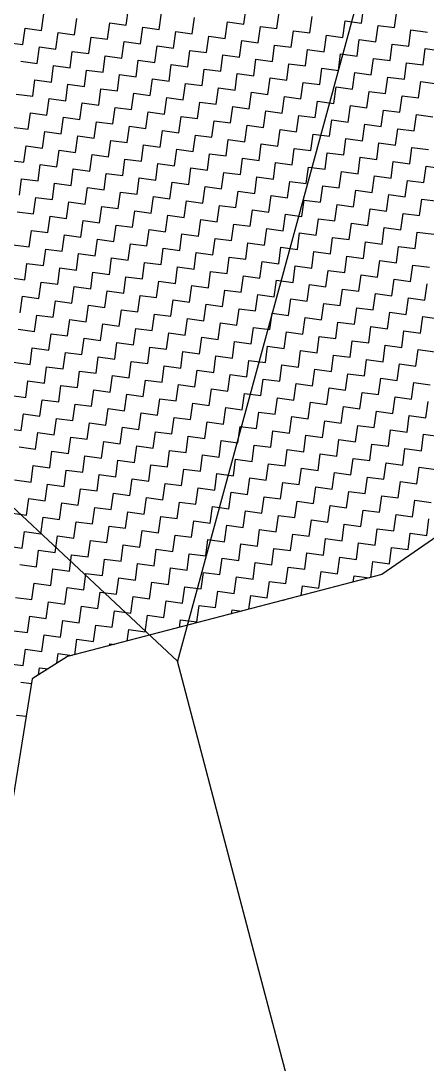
# Model space of a CAD drawing. Header units: metres. Extents: x 291974 to 293244, y 2020596 to 2023640.
# Drawn here: x 292363.6 to 292424.6, y 2021513.7 to 2021670.5 of the extents above; entities that cross this region are included whole.
import ezdxf

# ---------------------------------------------------------------- set-up
doc = ezdxf.new("R2010")
doc.units = ezdxf.units.M
doc.header["$MEASUREMENT"] = 0
doc.layers.add('POLY_HATCH', color=12, linetype='Continuous')
doc.layers.add('POLY_PARCEL', color=6, linetype='Continuous')

msp = doc.modelspace()

# ---------------------------------------------------------------- linework, layer by layer
at = {"layer": 'POLY_HATCH', "linetype": 'Continuous'}
for p, q in [((292379.4, 2021669.92), (292379.74, 2021672.4)), ((292397.08, 2021670.06), (292397.41, 2021672.54)), ((292414.76, 2021670.2), (292415.09, 2021672.68)), ((292366.68, 2021669.11), (292367.02, 2021671.59)), ((292371.64, 2021668.44), (292371.97, 2021670.92)), ((292384.36, 2021669.25), (292384.69, 2021671.73)), ((292389.31, 2021668.58), (292389.65, 2021671.06)), ((292402.04, 2021669.39), (292402.37, 2021671.87)), ((292406.99, 2021668.72), (292407.33, 2021671.2)), ((292411.95, 2021668.05), (292412.28, 2021670.53)), ((292412.28, 2021670.53), (292414.76, 2021670.2)), ((292419.71, 2021669.53), (292420.05, 2021672.01)), ((292363.87, 2021666.97), (292364.2, 2021669.44)), ((292364.2, 2021669.44), (292366.68, 2021669.11)), ((292376.59, 2021667.77), (292376.93, 2021670.25)), ((292376.93, 2021670.25), (292379.4, 2021669.92)), ((292381.55, 2021667.11), (292381.88, 2021669.58)), ((292381.88, 2021669.58), (292384.36, 2021669.25)), ((292394.27, 2021667.91), (292394.6, 2021670.39)), ((292394.6, 2021670.39), (292397.08, 2021670.06)), ((292399.22, 2021667.25), (292399.56, 2021669.72)), ((292399.56, 2021669.72), (292402.04, 2021669.39)), ((292404.18, 2021666.58), (292404.51, 2021669.06)), ((292404.51, 2021669.06), (292406.99, 2021668.72)), ((292416.9, 2021667.39), (292417.24, 2021669.86)), ((292417.24, 2021669.86), (292419.71, 2021669.53)), ((292421.86, 2021666.72), (292422.19, 2021669.2)), ((292422.19, 2021669.2), (292424.67, 2021668.86)), ((292368.83, 2021666.3), (292369.16, 2021668.78)), ((292369.16, 2021668.78), (292371.64, 2021668.44)), ((292373.78, 2021665.63), (292374.12, 2021668.11)), ((292374.12, 2021668.11), (292376.59, 2021667.77)), ((292378.74, 2021664.96), (292379.07, 2021667.44)), ((292379.07, 2021667.44), (292381.55, 2021667.11)), ((292386.5, 2021666.44), (292386.84, 2021668.92)), ((292386.84, 2021668.92), (292389.31, 2021668.58)), ((292391.46, 2021665.77), (292391.79, 2021668.25)), ((292391.79, 2021668.25), (292394.27, 2021667.91)), ((292396.41, 2021665.1), (292396.75, 2021667.58)), ((292396.75, 2021667.58), (292399.22, 2021667.25)), ((292409.13, 2021665.91), (292409.47, 2021668.39)), ((292409.47, 2021668.39), (292411.95, 2021668.05)), ((292414.09, 2021665.24), (292414.42, 2021667.72)), ((292414.42, 2021667.72), (292416.9, 2021667.39)), ((292361.39, 2021667.3), (292363.87, 2021666.97)), ((292366.01, 2021664.15), (292366.35, 2021666.63)), ((292366.35, 2021666.63), (292368.83, 2021666.3)), ((292370.97, 2021663.49), (292371.3, 2021665.96)), ((292371.3, 2021665.96), (292373.78, 2021665.63)), ((292383.69, 2021664.29), (292384.03, 2021666.77)), ((292384.03, 2021666.77), (292386.5, 2021666.44)), ((292388.65, 2021663.63), (292388.98, 2021666.1)), ((292388.98, 2021666.1), (292391.46, 2021665.77)), ((292401.37, 2021664.43), (292401.7, 2021666.91)), ((292401.7, 2021666.91), (292404.18, 2021666.58)), ((292406.32, 2021663.77), (292406.66, 2021666.24)), ((292406.66, 2021666.24), (292409.13, 2021665.91)), ((292419.05, 2021664.57), (292419.38, 2021667.05)), ((292419.38, 2021667.05), (292421.86, 2021666.72)), ((292424, 2021663.91), (292424.33, 2021666.38)), ((292424.33, 2021666.38), (292426.81, 2021666.05)), ((292363.54, 2021664.49), (292366.01, 2021664.15)), ((292375.92, 2021662.82), (292376.26, 2021665.3)), ((292376.26, 2021665.3), (292378.74, 2021664.96)), ((292380.88, 2021662.15), (292381.21, 2021664.63)), ((292381.21, 2021664.63), (292383.69, 2021664.29)), ((292393.6, 2021662.96), (292393.94, 2021665.44)), ((292393.94, 2021665.44), (292396.41, 2021665.1)), ((292398.56, 2021662.29), (292398.89, 2021664.77)), ((292398.89, 2021664.77), (292401.37, 2021664.43)), ((292411.28, 2021663.1), (292411.61, 2021665.58)), ((292411.61, 2021665.58), (292414.09, 2021665.24)), ((292416.23, 2021662.43), (292416.57, 2021664.91)), ((292416.57, 2021664.91), (292419.05, 2021664.57)), ((292421.19, 2021661.76), (292421.52, 2021664.24)), ((292421.52, 2021664.24), (292424, 2021663.91)), ((292368.16, 2021661.34), (292368.49, 2021663.82)), ((292368.49, 2021663.82), (292370.97, 2021663.49)), ((292373.11, 2021660.68), (292373.45, 2021663.15)), ((292373.45, 2021663.15), (292375.92, 2021662.82)), ((292385.83, 2021661.48), (292386.17, 2021663.96)), ((292386.17, 2021663.96), (292388.65, 2021663.63)), ((292390.79, 2021660.82), (292391.12, 2021663.29)), ((292391.12, 2021663.29), (292393.6, 2021662.96)), ((292403.51, 2021661.62), (292403.85, 2021664.1)), ((292403.85, 2021664.1), (292406.32, 2021663.77)), ((292408.47, 2021660.96), (292408.8, 2021663.43)), ((292408.8, 2021663.43), (292411.28, 2021663.1)), ((292413.42, 2021660.29), (292413.76, 2021662.77)), ((292413.76, 2021662.77), (292416.23, 2021662.43)), ((292365.35, 2021659.2), (292365.68, 2021661.68)), ((292365.68, 2021661.68), (292368.16, 2021661.34)), ((292378.07, 2021660.01), (292378.4, 2021662.49)), ((292378.4, 2021662.49), (292380.88, 2021662.15)), ((292383.02, 2021659.34), (292383.36, 2021661.82)), ((292383.36, 2021661.82), (292385.83, 2021661.48)), ((292387.98, 2021658.67), (292388.31, 2021661.15)), ((292388.31, 2021661.15), (292390.79, 2021660.82)), ((292395.75, 2021660.15), (292396.08, 2021662.63)), ((292396.08, 2021662.63), (292398.56, 2021662.29)), ((292400.7, 2021659.48), (292401.03, 2021661.96)), ((292401.03, 2021661.96), (292403.51, 2021661.62)), ((292405.66, 2021658.81), (292405.99, 2021661.29)), ((292405.99, 2021661.29), (292408.47, 2021660.96)), ((292418.38, 2021659.62), (292418.71, 2021662.1)), ((292418.71, 2021662.1), (292421.19, 2021661.76)), ((292423.33, 2021658.95), (292423.67, 2021661.43)), ((292423.67, 2021661.43), (292426.14, 2021661.1)), ((292362.87, 2021659.53), (292365.35, 2021659.2)), ((292370.3, 2021658.53), (292370.64, 2021661.01)), ((292370.64, 2021661.01), (292373.11, 2021660.68)), ((292375.26, 2021657.86), (292375.59, 2021660.34)), ((292375.59, 2021660.34), (292378.07, 2021660.01)), ((292380.21, 2021657.2), (292380.55, 2021659.67)), ((292380.55, 2021659.67), (292383.02, 2021659.34)), ((292392.93, 2021658), (292393.27, 2021660.48)), ((292393.27, 2021660.48), (292395.75, 2021660.15)), ((292397.89, 2021657.34), (292398.22, 2021659.81)), ((292398.22, 2021659.81), (292400.7, 2021659.48)), ((292410.61, 2021658.14), (292410.94, 2021660.62)), ((292410.94, 2021660.62), (292413.42, 2021660.29)), ((292415.57, 2021657.48), (292415.9, 2021659.95)), ((292415.9, 2021659.95), (292418.38, 2021659.62)), ((292367.49, 2021656.39), (292367.82, 2021658.87)), ((292367.82, 2021658.87), (292370.3, 2021658.53)), ((292372.45, 2021655.72), (292372.78, 2021658.2)), ((292372.78, 2021658.2), (292375.26, 2021657.86)), ((292385.17, 2021656.53), (292385.5, 2021659.01)), ((292385.5, 2021659.01), (292387.98, 2021658.67)), ((292390.12, 2021655.86), (292390.46, 2021658.34)), ((292390.46, 2021658.34), (292392.93, 2021658)), ((292402.84, 2021656.67), (292403.18, 2021659.15)), ((292403.18, 2021659.15), (292405.66, 2021658.81)), ((292407.8, 2021656), (292408.13, 2021658.48)), ((292408.13, 2021658.48), (292410.61, 2021658.14)), ((292420.52, 2021656.81), (292420.85, 2021659.29)), ((292420.85, 2021659.29), (292423.33, 2021658.95)), ((292364.68, 2021654.24), (292365.01, 2021656.72)), ((292365.01, 2021656.72), (292367.49, 2021656.39)), ((292377.4, 2021655.05), (292377.73, 2021657.53)), ((292377.73, 2021657.53), (292380.21, 2021657.2)), ((292382.36, 2021654.38), (292382.69, 2021656.86)), ((292382.69, 2021656.86), (292385.17, 2021656.53)), ((292395.08, 2021655.19), (292395.41, 2021657.67)), ((292395.41, 2021657.67), (292397.89, 2021657.34)), ((292400.03, 2021654.52), (292400.37, 2021657)), ((292400.37, 2021657), (292402.84, 2021656.67)), ((292412.75, 2021655.33), (292413.09, 2021657.81)), ((292413.09, 2021657.81), (292415.57, 2021657.48)), ((292417.71, 2021654.66), (292418.04, 2021657.14)), ((292418.04, 2021657.14), (292420.52, 2021656.81)), ((292422.66, 2021654), (292423, 2021656.47)), ((292423, 2021656.47), (292425.48, 2021656.14)), ((292369.63, 2021653.58), (292369.97, 2021656.05)), ((292369.97, 2021656.05), (292372.45, 2021655.72)), ((292374.59, 2021652.91), (292374.92, 2021655.39)), ((292374.92, 2021655.39), (292377.4, 2021655.05)), ((292387.31, 2021653.72), (292387.64, 2021656.19)), ((292387.64, 2021656.19), (292390.12, 2021655.86)), ((292392.27, 2021653.05), (292392.6, 2021655.53)), ((292392.6, 2021655.53), (292395.08, 2021655.19)), ((292397.22, 2021652.38), (292397.55, 2021654.86)), ((292397.55, 2021654.86), (292400.03, 2021654.52)), ((292404.99, 2021653.86), (292405.32, 2021656.33)), ((292405.32, 2021656.33), (292407.8, 2021656)), ((292409.94, 2021653.19), (292410.28, 2021655.67)), ((292410.28, 2021655.67), (292412.75, 2021655.33)), ((292414.9, 2021652.52), (292415.23, 2021655)), ((292415.23, 2021655), (292417.71, 2021654.66)), ((292362.2, 2021654.58), (292364.68, 2021654.24)), ((292366.82, 2021651.43), (292367.16, 2021653.91)), ((292367.16, 2021653.91), (292369.63, 2021653.58)), ((292371.78, 2021650.77), (292372.11, 2021653.24)), ((292372.11, 2021653.24), (292374.59, 2021652.91)), ((292379.54, 2021652.24), (292379.88, 2021654.72)), ((292379.88, 2021654.72), (292382.36, 2021654.38)), ((292384.5, 2021651.57), (292384.83, 2021654.05)), ((292384.83, 2021654.05), (292387.31, 2021653.72)), ((292389.45, 2021650.91), (292389.79, 2021653.38)), ((292389.79, 2021653.38), (292392.27, 2021653.05)), ((292402.18, 2021651.71), (292402.51, 2021654.19)), ((292402.51, 2021654.19), (292404.99, 2021653.86)), ((292407.13, 2021651.05), (292407.47, 2021653.52)), ((292407.47, 2021653.52), (292409.94, 2021653.19)), ((292419.85, 2021651.85), (292420.19, 2021654.33)), ((292420.19, 2021654.33), (292422.66, 2021654)), ((292364.01, 2021649.29), (292364.34, 2021651.77)), ((292364.34, 2021651.77), (292366.82, 2021651.43)), ((292376.73, 2021650.1), (292377.07, 2021652.57)), ((292377.07, 2021652.57), (292379.54, 2021652.24)), ((292381.69, 2021649.43), (292382.02, 2021651.91)), ((292382.02, 2021651.91), (292384.5, 2021651.57)), ((292394.41, 2021650.24), (292394.74, 2021652.71)), ((292394.74, 2021652.71), (292397.22, 2021652.38)), ((292399.36, 2021649.57), (292399.7, 2021652.05)), ((292399.7, 2021652.05), (292402.18, 2021651.71)), ((292412.09, 2021650.38), (292412.42, 2021652.85)), ((292412.42, 2021652.85), (292414.9, 2021652.52)), ((292417.04, 2021649.71), (292417.38, 2021652.19)), ((292417.38, 2021652.19), (292419.85, 2021651.85)), ((292368.97, 2021648.62), (292369.3, 2021651.1)), ((292369.3, 2021651.1), (292371.78, 2021650.77)), ((292373.92, 2021647.95), (292374.26, 2021650.43)), ((292374.26, 2021650.43), (292376.73, 2021650.1)), ((292386.64, 2021648.76), (292386.98, 2021651.24)), ((292386.98, 2021651.24), (292389.45, 2021650.91)), ((292391.6, 2021648.09), (292391.93, 2021650.57)), ((292391.93, 2021650.57), (292394.41, 2021650.24)), ((292404.32, 2021648.9), (292404.65, 2021651.38)), ((292404.65, 2021651.38), (292407.13, 2021651.05)), ((292409.27, 2021648.23), (292409.61, 2021650.71)), ((292409.61, 2021650.71), (292412.09, 2021650.38)), ((292422, 2021649.04), (292422.33, 2021651.52)), ((292422.33, 2021651.52), (292424.81, 2021651.19)), ((292361.53, 2021649.62), (292364.01, 2021649.29)), ((292366.15, 2021646.48), (292366.49, 2021648.96)), ((292366.49, 2021648.96), (292368.97, 2021648.62)), ((292378.88, 2021647.29), (292379.21, 2021649.76)), ((292379.21, 2021649.76), (292381.69, 2021649.43)), ((292383.83, 2021646.62), (292384.17, 2021649.1)), ((292384.17, 2021649.1), (292386.64, 2021648.76)), ((292396.55, 2021647.43), (292396.89, 2021649.9)), ((292396.89, 2021649.9), (292399.36, 2021649.57)), ((292401.51, 2021646.76), (292401.84, 2021649.24)), ((292401.84, 2021649.24), (292404.32, 2021648.9)), ((292406.46, 2021646.09), (292406.8, 2021648.57)), ((292406.8, 2021648.57), (292409.27, 2021648.23)), ((292414.23, 2021647.57), (292414.56, 2021650.04)), ((292414.56, 2021650.04), (292417.04, 2021649.71)), ((292419.19, 2021646.9), (292419.52, 2021649.38)), ((292419.52, 2021649.38), (292422, 2021649.04)), ((292424.14, 2021646.23), (292424.47, 2021648.71)), ((292424.47, 2021648.71), (292426.95, 2021648.37)), ((292371.11, 2021645.81), (292371.44, 2021648.29)), ((292371.44, 2021648.29), (292373.92, 2021647.95)), ((292376.06, 2021645.14), (292376.4, 2021647.62)), ((292376.4, 2021647.62), (292378.88, 2021647.29)), ((292388.79, 2021645.95), (292389.12, 2021648.43)), ((292389.12, 2021648.43), (292391.6, 2021648.09)), ((292393.74, 2021645.28), (292394.08, 2021647.76)), ((292394.08, 2021647.76), (292396.55, 2021647.43)), ((292398.7, 2021644.61), (292399.03, 2021647.09)), ((292399.03, 2021647.09), (292401.51, 2021646.76)), ((292411.42, 2021645.42), (292411.75, 2021647.9)), ((292411.75, 2021647.9), (292414.23, 2021647.57)), ((292416.37, 2021644.75), (292416.71, 2021647.23)), ((292416.71, 2021647.23), (292419.19, 2021646.9)), ((292363.34, 2021644.33), (292363.68, 2021646.81)), ((292363.68, 2021646.81), (292366.15, 2021646.48)), ((292368.3, 2021643.67), (292368.63, 2021646.14)), ((292368.63, 2021646.14), (292371.11, 2021645.81)), ((292373.25, 2021643), (292373.59, 2021645.48)), ((292373.59, 2021645.48), (292376.06, 2021645.14)), ((292381.02, 2021644.47), (292381.35, 2021646.95)), ((292381.35, 2021646.95), (292383.83, 2021646.62)), ((292385.97, 2021643.81), (292386.31, 2021646.28)), ((292386.31, 2021646.28), (292388.79, 2021645.95)), ((292390.93, 2021643.14), (292391.26, 2021645.62)), ((292391.26, 2021645.62), (292393.74, 2021645.28)), ((292403.65, 2021643.95), (292403.99, 2021646.42)), ((292403.99, 2021646.42), (292406.46, 2021646.09)), ((292408.61, 2021643.28), (292408.94, 2021645.76)), ((292408.94, 2021645.76), (292411.42, 2021645.42)), ((292421.33, 2021644.09), (292421.66, 2021646.56)), ((292421.66, 2021646.56), (292424.14, 2021646.23)), ((292365.49, 2021641.52), (292365.82, 2021644)), ((292365.82, 2021644), (292368.3, 2021643.67)), ((292378.21, 2021642.33), (292378.54, 2021644.81)), ((292378.54, 2021644.81), (292381.02, 2021644.47)), ((292383.16, 2021641.66), (292383.5, 2021644.14)), ((292383.5, 2021644.14), (292385.97, 2021643.81)), ((292395.89, 2021642.47), (292396.22, 2021644.95)), ((292396.22, 2021644.95), (292398.7, 2021644.61)), ((292400.84, 2021641.8), (292401.17, 2021644.28)), ((292401.17, 2021644.28), (292403.65, 2021643.95)), ((292413.56, 2021642.61), (292413.9, 2021645.09)), ((292413.9, 2021645.09), (292416.37, 2021644.75)), ((292418.52, 2021641.94), (292418.85, 2021644.42)), ((292418.85, 2021644.42), (292421.33, 2021644.09)), ((292370.44, 2021640.85), (292370.78, 2021643.33)), ((292370.78, 2021643.33), (292373.25, 2021643)), ((292375.4, 2021640.19), (292375.73, 2021642.66)), ((292375.73, 2021642.66), (292378.21, 2021642.33)), ((292388.12, 2021640.99), (292388.45, 2021643.47)), ((292388.45, 2021643.47), (292390.93, 2021643.14)), ((292393.07, 2021640.33), (292393.41, 2021642.8)), ((292393.41, 2021642.8), (292395.89, 2021642.47)), ((292405.8, 2021641.13), (292406.13, 2021643.61)), ((292406.13, 2021643.61), (292408.61, 2021643.28)), ((292410.75, 2021640.47), (292411.08, 2021642.94)), ((292411.08, 2021642.94), (292413.56, 2021642.61)), ((292415.71, 2021639.8), (292416.04, 2021642.28)), ((292416.04, 2021642.28), (292418.52, 2021641.94)), ((292423.47, 2021641.27), (292423.81, 2021643.75)), ((292423.81, 2021643.75), (292426.28, 2021643.42)), ((292363.01, 2021641.86), (292365.49, 2021641.52)), ((292367.63, 2021638.71), (292367.96, 2021641.19)), ((292367.96, 2021641.19), (292370.44, 2021640.85)), ((292380.35, 2021639.52), (292380.69, 2021642)), ((292380.69, 2021642), (292383.16, 2021641.66)), ((292385.31, 2021638.85), (292385.64, 2021641.33)), ((292385.64, 2021641.33), (292388.12, 2021640.99)), ((292398.03, 2021639.66), (292398.36, 2021642.14)), ((292398.36, 2021642.14), (292400.84, 2021641.8)), ((292402.98, 2021638.99), (292403.32, 2021641.47)), ((292403.32, 2021641.47), (292405.8, 2021641.13)), ((292407.94, 2021638.32), (292408.27, 2021640.8)), ((292408.27, 2021640.8), (292410.75, 2021640.47)), ((292420.66, 2021639.13), (292420.99, 2021641.61)), ((292420.99, 2021641.61), (292423.47, 2021641.27)), ((292372.59, 2021638.04), (292372.92, 2021640.52)), ((292372.92, 2021640.52), (292375.4, 2021640.19)), ((292377.54, 2021637.38), (292377.87, 2021639.85)), ((292377.87, 2021639.85), (292380.35, 2021639.52)), ((292382.5, 2021636.71), (292382.83, 2021639.19)), ((292382.83, 2021639.19), (292385.31, 2021638.85)), ((292390.26, 2021638.18), (292390.6, 2021640.66)), ((292390.6, 2021640.66), (292393.07, 2021640.33)), ((292395.22, 2021637.52), (292395.55, 2021639.99)), ((292395.55, 2021639.99), (292398.03, 2021639.66)), ((292400.17, 2021636.85), (292400.51, 2021639.33)), ((292400.51, 2021639.33), (292402.98, 2021638.99)), ((292412.89, 2021637.66), (292413.23, 2021640.13)), ((292413.23, 2021640.13), (292415.71, 2021639.8)), ((292417.85, 2021636.99), (292418.18, 2021639.47)), ((292418.18, 2021639.47), (292420.66, 2021639.13)), ((292364.82, 2021636.57), (292365.15, 2021639.05)), ((292365.15, 2021639.05), (292367.63, 2021638.71)), ((292369.77, 2021635.9), (292370.11, 2021638.38)), ((292370.11, 2021638.38), (292372.59, 2021638.04)), ((292374.73, 2021635.23), (292375.06, 2021637.71)), ((292375.06, 2021637.71), (292377.54, 2021637.38)), ((292387.45, 2021636.04), (292387.78, 2021638.52)), ((292387.78, 2021638.52), (292390.26, 2021638.18)), ((292392.41, 2021635.37), (292392.74, 2021637.85)), ((292392.74, 2021637.85), (292395.22, 2021637.52)), ((292405.13, 2021636.18), (292405.46, 2021638.66)), ((292405.46, 2021638.66), (292407.94, 2021638.32)), ((292410.08, 2021635.51), (292410.42, 2021637.99)), ((292410.42, 2021637.99), (292412.89, 2021637.66)), ((292422.8, 2021636.32), (292423.14, 2021638.8)), ((292423.14, 2021638.8), (292425.62, 2021638.46)), ((292362.34, 2021636.9), (292364.82, 2021636.57)), ((292366.96, 2021633.76), (292367.3, 2021636.23)), ((292367.3, 2021636.23), (292369.77, 2021635.9)), ((292379.68, 2021634.56), (292380.02, 2021637.04)), ((292380.02, 2021637.04), (292382.5, 2021636.71)), ((292384.64, 2021633.9), (292384.97, 2021636.37)), ((292384.97, 2021636.37), (292387.45, 2021636.04)), ((292397.36, 2021634.7), (292397.69, 2021637.18)), ((292397.69, 2021637.18), (292400.17, 2021636.85)), ((292402.32, 2021634.04), (292402.65, 2021636.51)), ((292402.65, 2021636.51), (292405.13, 2021636.18)), ((292415.04, 2021634.84), (292415.37, 2021637.32)), ((292415.37, 2021637.32), (292417.85, 2021636.99)), ((292419.99, 2021634.18), (292420.33, 2021636.65)), ((292420.33, 2021636.65), (292422.8, 2021636.32)), ((292371.92, 2021633.09), (292372.25, 2021635.57)), ((292372.25, 2021635.57), (292374.73, 2021635.23)), ((292376.87, 2021632.42), (292377.21, 2021634.9)), ((292377.21, 2021634.9), (292379.68, 2021634.56)), ((292389.59, 2021633.23), (292389.93, 2021635.71)), ((292389.93, 2021635.71), (292392.41, 2021635.37)), ((292394.55, 2021632.56), (292394.88, 2021635.04)), ((292394.88, 2021635.04), (292397.36, 2021634.7)), ((292407.27, 2021633.37), (292407.61, 2021635.85)), ((292407.61, 2021635.85), (292410.08, 2021635.51)), ((292412.23, 2021632.7), (292412.56, 2021635.18)), ((292412.56, 2021635.18), (292415.04, 2021634.84)), ((292417.18, 2021632.03), (292417.52, 2021634.51)), ((292417.52, 2021634.51), (292419.99, 2021634.18)), ((292364.15, 2021631.61), (292364.48, 2021634.09)), ((292364.48, 2021634.09), (292366.96, 2021633.76)), ((292369.11, 2021630.94), (292369.44, 2021633.42)), ((292369.44, 2021633.42), (292371.92, 2021633.09)), ((292381.83, 2021631.75), (292382.16, 2021634.23)), ((292382.16, 2021634.23), (292384.64, 2021633.9)), ((292386.78, 2021631.08), (292387.12, 2021633.56)), ((292387.12, 2021633.56), (292389.59, 2021633.23)), ((292391.74, 2021630.42), (292392.07, 2021632.89)), ((292392.07, 2021632.89), (292394.55, 2021632.56)), ((292399.5, 2021631.89), (292399.84, 2021634.37)), ((292399.84, 2021634.37), (292402.32, 2021634.04)), ((292404.46, 2021631.22), (292404.79, 2021633.7)), ((292404.79, 2021633.7), (292407.27, 2021633.37)), ((292409.41, 2021630.56), (292409.75, 2021633.03)), ((292409.75, 2021633.03), (292412.23, 2021632.7)), ((292422.14, 2021631.36), (292422.47, 2021633.84)), ((292422.47, 2021633.84), (292424.95, 2021633.51)), ((292361.67, 2021631.95), (292364.15, 2021631.61)), ((292374.06, 2021630.28), (292374.39, 2021632.75)), ((292374.39, 2021632.75), (292376.87, 2021632.42)), ((292379.02, 2021629.61), (292379.35, 2021632.09)), ((292379.35, 2021632.09), (292381.83, 2021631.75)), ((292383.97, 2021628.94), (292384.31, 2021631.42)), ((292384.31, 2021631.42), (292386.78, 2021631.08)), ((292396.69, 2021629.75), (292397.03, 2021632.23)), ((292397.03, 2021632.23), (292399.5, 2021631.89)), ((292401.65, 2021629.08), (292401.98, 2021631.56)), ((292401.98, 2021631.56), (292404.46, 2021631.22)), ((292414.37, 2021629.89), (292414.7, 2021632.37)), ((292414.7, 2021632.37), (292417.18, 2021632.03)), ((292419.33, 2021629.22), (292419.66, 2021631.7)), ((292419.66, 2021631.7), (292422.14, 2021631.36)), ((292366.29, 2021628.8), (292366.63, 2021631.28)), ((292366.63, 2021631.28), (292369.11, 2021630.94)), ((292371.25, 2021628.13), (292371.58, 2021630.61)), ((292371.58, 2021630.61), (292374.06, 2021630.28)), ((292376.2, 2021627.47), (292376.54, 2021629.94)), ((292376.54, 2021629.94), (292379.02, 2021629.61)), ((292388.93, 2021628.27), (292389.26, 2021630.75)), ((292389.26, 2021630.75), (292391.74, 2021630.42)), ((292393.88, 2021627.61), (292394.22, 2021630.08)), ((292394.22, 2021630.08), (292396.69, 2021629.75)), ((292406.6, 2021628.41), (292406.94, 2021630.89)), ((292406.94, 2021630.89), (292409.41, 2021630.56)), ((292411.56, 2021627.75), (292411.89, 2021630.22)), ((292411.89, 2021630.22), (292414.37, 2021629.89)), ((292424.28, 2021628.55), (292424.61, 2021631.03)), ((292363.48, 2021626.66), (292363.82, 2021629.14)), ((292363.82, 2021629.14), (292366.29, 2021628.8)), ((292368.44, 2021625.99), (292368.77, 2021628.47)), ((292368.77, 2021628.47), (292371.25, 2021628.13)), ((292381.16, 2021626.8), (292381.49, 2021629.27)), ((292381.49, 2021629.27), (292383.97, 2021628.94)), ((292386.11, 2021626.13), (292386.45, 2021628.61)), ((292386.45, 2021628.61), (292388.93, 2021628.27)), ((292398.84, 2021626.94), (292399.17, 2021629.41)), ((292399.17, 2021629.41), (292401.65, 2021629.08)), ((292403.79, 2021626.27), (292404.13, 2021628.75)), ((292404.13, 2021628.75), (292406.6, 2021628.41)), ((292416.51, 2021627.08), (292416.85, 2021629.55)), ((292416.85, 2021629.55), (292419.33, 2021629.22)), ((292421.47, 2021626.41), (292421.8, 2021628.89)), ((292421.8, 2021628.89), (292424.28, 2021628.55)), ((292373.39, 2021625.32), (292373.73, 2021627.8)), ((292373.73, 2021627.8), (292376.2, 2021627.47)), ((292378.35, 2021624.65), (292378.68, 2021627.13)), ((292378.68, 2021627.13), (292381.16, 2021626.8)), ((292391.07, 2021625.46), (292391.4, 2021627.94)), ((292391.4, 2021627.94), (292393.88, 2021627.61)), ((292396.03, 2021624.79), (292396.36, 2021627.27)), ((292396.36, 2021627.27), (292398.84, 2021626.94)), ((292400.98, 2021624.13), (292401.31, 2021626.6)), ((292401.31, 2021626.6), (292403.79, 2021626.27)), ((292408.75, 2021625.6), (292409.08, 2021628.08)), ((292409.08, 2021628.08), (292411.56, 2021627.75)), ((292413.7, 2021624.93), (292414.04, 2021627.41)), ((292414.04, 2021627.41), (292416.51, 2021627.08)), ((292418.66, 2021624.27), (292418.99, 2021626.74)), ((292418.99, 2021626.74), (292421.47, 2021626.41)), ((292365.63, 2021623.85), (292365.96, 2021626.32)), ((292365.96, 2021626.32), (292368.44, 2021625.99)), ((292370.58, 2021623.18), (292370.92, 2021625.66)), ((292370.92, 2021625.66), (292373.39, 2021625.32)), ((292383.3, 2021623.99), (292383.64, 2021626.46)), ((292383.64, 2021626.46), (292386.11, 2021626.13)), ((292388.26, 2021623.32), (292388.59, 2021625.8)), ((292388.59, 2021625.8), (292391.07, 2021625.46)), ((292393.21, 2021622.65), (292393.55, 2021625.13)), ((292393.55, 2021625.13), (292396.03, 2021624.79)), ((292405.94, 2021623.46), (292406.27, 2021625.94)), ((292406.27, 2021625.94), (292408.75, 2021625.6)), ((292410.89, 2021622.79), (292411.22, 2021625.27)), ((292411.22, 2021625.27), (292413.7, 2021624.93)), ((292423.61, 2021623.6), (292423.95, 2021626.08)), ((292423.95, 2021626.08), (292426.42, 2021625.74)), ((292363.15, 2021624.18), (292365.63, 2021623.85)), ((292367.77, 2021621.03), (292368.1, 2021623.51)), ((292368.1, 2021623.51), (292370.58, 2021623.18)), ((292375.54, 2021622.51), (292375.87, 2021624.99)), ((292375.87, 2021624.99), (292378.35, 2021624.65)), ((292380.49, 2021621.84), (292380.83, 2021624.32)), ((292380.83, 2021624.32), (292383.3, 2021623.99)), ((292385.45, 2021621.17), (292385.78, 2021623.65)), ((292385.78, 2021623.65), (292388.26, 2021623.32)), ((292398.17, 2021621.98), (292398.5, 2021624.46)), ((292398.5, 2021624.46), (292400.98, 2021624.13)), ((292403.12, 2021621.31), (292403.46, 2021623.79)), ((292403.46, 2021623.79), (292405.94, 2021623.46)), ((292415.85, 2021622.12), (292416.18, 2021624.6)), ((292416.18, 2021624.6), (292418.66, 2021624.27)), ((292420.8, 2021621.45), (292421.13, 2021623.93)), ((292421.13, 2021623.93), (292423.61, 2021623.6)), ((292372.73, 2021620.37), (292373.06, 2021622.84)), ((292373.06, 2021622.84), (292375.54, 2021622.51)), ((292377.68, 2021619.7), (292378.01, 2021622.18)), ((292378.01, 2021622.18), (292380.49, 2021621.84)), ((292390.4, 2021620.51), (292390.74, 2021622.98)), ((292390.74, 2021622.98), (292393.21, 2021622.65)), ((292395.36, 2021619.84), (292395.69, 2021622.32)), ((292395.69, 2021622.32), (292398.17, 2021621.98)), ((292408.08, 2021620.65), (292408.41, 2021623.12)), ((292408.41, 2021623.12), (292410.89, 2021622.79)), ((292413.03, 2021619.98), (292413.37, 2021622.46)), ((292413.37, 2021622.46), (292415.85, 2021622.12)), ((292364.96, 2021618.89), (292365.29, 2021621.37)), ((292365.29, 2021621.37), (292367.77, 2021621.03)), ((292369.91, 2021618.22), (292370.25, 2021620.7)), ((292370.25, 2021620.7), (292372.73, 2021620.37)), ((292382.64, 2021619.03), (292382.97, 2021621.51)), ((292382.97, 2021621.51), (292385.45, 2021621.17)), ((292387.59, 2021618.36), (292387.92, 2021620.84)), ((292387.92, 2021620.84), (292390.4, 2021620.51)), ((292400.31, 2021619.17), (292400.65, 2021621.65)), ((292400.65, 2021621.65), (292403.12, 2021621.31)), ((292405.27, 2021618.5), (292405.6, 2021620.98)), ((292405.6, 2021620.98), (292408.08, 2021620.65)), ((292410.22, 2021617.83), (292410.56, 2021620.31)), ((292410.56, 2021620.31), (292413.03, 2021619.98)), ((292417.99, 2021619.31), (292418.32, 2021621.79)), ((292418.32, 2021621.79), (292420.8, 2021621.45)), ((292422.94, 2021618.64), (292423.28, 2021621.12)), ((292423.28, 2021621.12), (292425.76, 2021620.79)), ((292362.48, 2021619.22), (292364.96, 2021618.89)), ((292374.87, 2021617.56), (292375.2, 2021620.03)), ((292375.2, 2021620.03), (292377.68, 2021619.7)), ((292379.82, 2021616.89), (292380.16, 2021619.36)), ((292380.16, 2021619.36), (292382.64, 2021619.03)), ((292392.55, 2021617.7), (292392.88, 2021620.17)), ((292392.88, 2021620.17), (292395.36, 2021619.84)), ((292397.5, 2021617.03), (292397.83, 2021619.5)), ((292397.83, 2021619.5), (292400.31, 2021619.17)), ((292402.46, 2021616.36), (292402.79, 2021618.84)), ((292402.79, 2021618.84), (292405.27, 2021618.5)), ((292415.18, 2021617.17), (292415.51, 2021619.64)), ((292415.51, 2021619.64), (292417.99, 2021619.31)), ((292420.13, 2021616.5), (292420.47, 2021618.98)), ((292420.47, 2021618.98), (292422.94, 2021618.64)), ((292367.1, 2021616.08), (292367.44, 2021618.56)), ((292367.44, 2021618.56), (292369.91, 2021618.22)), ((292372.06, 2021615.41), (292372.39, 2021617.89)), ((292372.39, 2021617.89), (292374.87, 2021617.56)), ((292377.01, 2021614.74), (292377.35, 2021617.22)), ((292377.35, 2021617.22), (292379.82, 2021616.89)), ((292384.78, 2021616.22), (292385.11, 2021618.7)), ((292385.11, 2021618.7), (292387.59, 2021618.36)), ((292389.73, 2021615.55), (292390.07, 2021618.03)), ((292390.07, 2021618.03), (292392.55, 2021617.7)), ((292394.69, 2021614.88), (292395.02, 2021617.36)), ((292395.02, 2021617.36), (292397.5, 2021617.03)), ((292407.41, 2021615.69), (292407.75, 2021618.17)), ((292407.75, 2021618.17), (292410.22, 2021617.83)), ((292412.37, 2021615.02), (292412.7, 2021617.5)), ((292412.7, 2021617.5), (292415.18, 2021617.17)), ((292364.29, 2021613.94), (292364.62, 2021616.41)), ((292364.62, 2021616.41), (292367.1, 2021616.08)), ((292369.25, 2021613.27), (292369.58, 2021615.75)), ((292369.58, 2021615.75), (292372.06, 2021615.41)), ((292381.97, 2021614.08), (292382.3, 2021616.55)), ((292382.3, 2021616.55), (292384.78, 2021616.22)), ((292386.92, 2021613.41), (292387.26, 2021615.89)), ((292387.26, 2021615.89), (292389.73, 2021615.55)), ((292399.64, 2021614.22), (292399.98, 2021616.69)), ((292399.98, 2021616.69), (292402.46, 2021616.36)), ((292404.6, 2021613.55), (292404.93, 2021616.03)), ((292404.93, 2021616.03), (292407.41, 2021615.69)), ((292417.32, 2021614.36), (292417.66, 2021616.83)), ((292417.66, 2021616.83), (292420.13, 2021616.5)), ((292422.28, 2021613.69), (292422.61, 2021616.17)), ((292422.61, 2021616.17), (292425.09, 2021615.83)), ((292361.81, 2021614.27), (292364.29, 2021613.94)), ((292374.2, 2021612.6), (292374.53, 2021615.08)), ((292374.53, 2021615.08), (292377.01, 2021614.74)), ((292379.16, 2021611.93), (292379.49, 2021614.41)), ((292379.49, 2021614.41), (292381.97, 2021614.08)), ((292391.88, 2021612.74), (292392.21, 2021615.22)), ((292392.21, 2021615.22), (292394.69, 2021614.88)), ((292396.83, 2021612.07), (292397.17, 2021614.55)), ((292397.17, 2021614.55), (292399.64, 2021614.22)), ((292409.55, 2021612.88), (292409.89, 2021615.36)), ((292409.89, 2021615.36), (292412.37, 2021615.02)), ((292414.51, 2021612.21), (292414.84, 2021614.69)), ((292414.84, 2021614.69), (292417.32, 2021614.36)), ((292366.43, 2021611.12), (292366.77, 2021613.6)), ((292366.77, 2021613.6), (292369.25, 2021613.27)), ((292371.39, 2021610.46), (292371.72, 2021612.93)), ((292371.72, 2021612.93), (292374.2, 2021612.6)), ((292384.11, 2021611.26), (292384.45, 2021613.74)), ((292384.45, 2021613.74), (292386.92, 2021613.41)), ((292389.07, 2021610.6), (292389.4, 2021613.07)), ((292389.4, 2021613.07), (292391.88, 2021612.74)), ((292401.79, 2021611.4), (292402.12, 2021613.88)), ((292402.12, 2021613.88), (292404.6, 2021613.55)), ((292406.74, 2021610.74), (292407.08, 2021613.21)), ((292407.08, 2021613.21), (292409.55, 2021612.88)), ((292411.7, 2021610.07), (292412.03, 2021612.55)), ((292412.03, 2021612.55), (292414.51, 2021612.21)), ((292419.47, 2021611.54), (292419.8, 2021614.02)), ((292419.8, 2021614.02), (292422.28, 2021613.69)), ((292424.42, 2021610.88), (292424.75, 2021613.35)), ((292363.62, 2021608.98), (292363.96, 2021611.46)), ((292363.96, 2021611.46), (292366.43, 2021611.12)), ((292376.34, 2021609.79), (292376.68, 2021612.27)), ((292376.68, 2021612.27), (292379.16, 2021611.93)), ((292381.3, 2021609.12), (292381.63, 2021611.6)), ((292381.63, 2021611.6), (292384.11, 2021611.26)), ((292386.25, 2021608.45), (292386.59, 2021610.93)), ((292386.59, 2021610.93), (292389.07, 2021610.6)), ((292394.02, 2021609.93), (292394.36, 2021612.41)), ((292394.36, 2021612.41), (292396.83, 2021612.07)), ((292398.98, 2021609.26), (292399.31, 2021611.74)), ((292399.31, 2021611.74), (292401.79, 2021611.4)), ((292403.93, 2021608.59), (292404.27, 2021611.07)), ((292404.27, 2021611.07), (292406.74, 2021610.74)), ((292416.65, 2021609.4), (292416.99, 2021611.88)), ((292416.99, 2021611.88), (292419.47, 2021611.54)), ((292421.61, 2021608.73), (292421.94, 2021611.21)), ((292421.94, 2021611.21), (292424.42, 2021610.88)), ((292368.58, 2021608.31), (292368.91, 2021610.79)), ((292368.91, 2021610.79), (292371.39, 2021610.46)), ((292373.53, 2021607.64), (292373.87, 2021610.12)), ((292373.87, 2021610.12), (292376.34, 2021609.79)), ((292378.49, 2021606.98), (292378.82, 2021609.45)), ((292378.82, 2021609.45), (292381.3, 2021609.12)), ((292391.21, 2021607.78), (292391.54, 2021610.26)), ((292391.54, 2021610.26), (292394.02, 2021609.93)), ((292396.17, 2021607.12), (292396.5, 2021609.59)), ((292396.5, 2021609.59), (292398.98, 2021609.26)), ((292408.89, 2021607.92), (292409.22, 2021610.4)), ((292409.22, 2021610.4), (292411.7, 2021610.07)), ((292413.84, 2021607.26), (292414.18, 2021609.73)), ((292414.18, 2021609.73), (292416.65, 2021609.4)), ((292361.15, 2021609.31), (292363.62, 2021608.98)), ((292365.77, 2021606.17), (292366.1, 2021608.65)), ((292366.1, 2021608.65), (292368.58, 2021608.31)), ((292370.72, 2021605.5), (292371.06, 2021607.98)), ((292371.06, 2021607.98), (292373.53, 2021607.64)), ((292383.44, 2021606.31), (292383.78, 2021608.79)), ((292383.78, 2021608.79), (292386.25, 2021608.45)), ((292388.4, 2021605.64), (292388.73, 2021608.12)), ((292388.73, 2021608.12), (292391.21, 2021607.78)), ((292401.12, 2021606.45), (292401.45, 2021608.93)), ((292401.45, 2021608.93), (292403.93, 2021608.59)), ((292406.08, 2021605.78), (292406.41, 2021608.26)), ((292406.41, 2021608.26), (292408.89, 2021607.92)), ((292418.8, 2021606.59), (292419.13, 2021609.07)), ((292419.13, 2021609.07), (292421.61, 2021608.73)), ((292423.75, 2021605.92), (292424.09, 2021608.4)), ((292424.09, 2021608.4), (292426.56, 2021608.06)), ((292363.29, 2021606.5), (292365.77, 2021606.17)), ((292375.68, 2021604.83), (292376.01, 2021607.31)), ((292376.01, 2021607.31), (292378.49, 2021606.98)), ((292380.63, 2021604.17), (292380.97, 2021606.64)), ((292380.97, 2021606.64), (292383.44, 2021606.31)), ((292393.35, 2021604.97), (292393.69, 2021607.45)), ((292393.69, 2021607.45), (292396.17, 2021607.12)), ((292398.31, 2021604.31), (292398.64, 2021606.78)), ((292398.64, 2021606.78), (292401.12, 2021606.45)), ((292411.03, 2021605.11), (292411.36, 2021607.59)), ((292411.36, 2021607.59), (292413.84, 2021607.26)), ((292415.99, 2021604.45), (292416.32, 2021606.92)), ((292416.32, 2021606.92), (292418.8, 2021606.59)), ((292420.94, 2021603.78), (292421.27, 2021606.26)), ((292421.27, 2021606.26), (292423.75, 2021605.92)), ((292367.91, 2021603.36), (292368.24, 2021605.84)), ((292368.24, 2021605.84), (292370.72, 2021605.5)), ((292372.87, 2021602.69), (292373.2, 2021605.17)), ((292373.2, 2021605.17), (292375.68, 2021604.83)), ((292385.59, 2021603.5), (292385.92, 2021605.98)), ((292385.92, 2021605.98), (292388.4, 2021605.64)), ((292390.54, 2021602.83), (292390.88, 2021605.31)), ((292390.88, 2021605.31), (292393.35, 2021604.97)), ((292395.5, 2021602.16), (292395.83, 2021604.64)), ((292395.83, 2021604.64), (292398.31, 2021604.31)), ((292403.26, 2021603.64), (292403.6, 2021606.12)), ((292403.6, 2021606.12), (292406.08, 2021605.78)), ((292408.22, 2021602.97), (292408.55, 2021605.45)), ((292408.55, 2021605.45), (292411.03, 2021605.11)), ((292413.17, 2021602.3), (292413.51, 2021604.78)), ((292413.51, 2021604.78), (292415.99, 2021604.45)), ((292365.1, 2021601.21), (292365.43, 2021603.69)), ((292365.43, 2021603.69), (292367.91, 2021603.36)), ((292377.82, 2021602.02), (292378.15, 2021604.5)), ((292378.15, 2021604.5), (292380.63, 2021604.17)), ((292382.78, 2021601.35), (292383.11, 2021603.83)), ((292383.11, 2021603.83), (292385.59, 2021603.5)), ((292387.73, 2021600.69), (292388.06, 2021603.16)), ((292388.06, 2021603.16), (292390.54, 2021602.83)), ((292400.45, 2021601.49), (292400.79, 2021603.97)), ((292400.79, 2021603.97), (292403.26, 2021603.64)), ((292405.41, 2021600.83), (292405.74, 2021603.3)), ((292405.74, 2021603.3), (292408.22, 2021602.97)), ((292418.13, 2021601.63), (292418.46, 2021604.11)), ((292418.46, 2021604.11), (292420.94, 2021603.78)), ((292423.08, 2021600.97), (292423.42, 2021603.44)), ((292423.42, 2021603.44), (292425.9, 2021603.11)), ((292362.62, 2021601.55), (292365.1, 2021601.21)), ((292370.05, 2021600.55), (292370.39, 2021603.02)), ((292370.39, 2021603.02), (292372.87, 2021602.69)), ((292375.01, 2021599.88), (292375.34, 2021602.36)), ((292375.34, 2021602.36), (292377.82, 2021602.02)), ((292379.96, 2021599.21), (292380.3, 2021601.69)), ((292380.3, 2021601.69), (292382.78, 2021601.35)), ((292392.69, 2021600.02), (292393.02, 2021602.5)), ((292393.02, 2021602.5), (292395.5, 2021602.16)), ((292397.64, 2021599.35), (292397.97, 2021601.83)), ((292397.97, 2021601.83), (292400.45, 2021601.49)), ((292410.36, 2021600.16), (292410.7, 2021602.64)), ((292410.7, 2021602.64), (292413.17, 2021602.3)), ((292415.32, 2021599.49), (292415.65, 2021601.97)), ((292415.65, 2021601.97), (292418.13, 2021601.63)), ((292367.24, 2021598.4), (292367.58, 2021600.88)), ((292367.58, 2021600.88), (292370.05, 2021600.55)), ((292372.2, 2021597.73), (292372.53, 2021600.21)), ((292372.53, 2021600.21), (292375.01, 2021599.88)), ((292384.92, 2021598.54), (292385.25, 2021601.02)), ((292385.25, 2021601.02), (292387.73, 2021600.69)), ((292389.87, 2021597.87), (292390.21, 2021600.35)), ((292390.21, 2021600.35), (292392.69, 2021600.02)), ((292402.6, 2021598.68), (292402.93, 2021601.16)), ((292402.93, 2021601.16), (292405.41, 2021600.83)), ((292407.55, 2021598.01), (292407.89, 2021600.49)), ((292407.89, 2021600.49), (292410.36, 2021600.16)), ((292420.27, 2021598.82), (292420.61, 2021601.3)), ((292420.61, 2021601.3), (292423.08, 2021600.97)), ((292364.43, 2021596.26), (292364.76, 2021598.74)), ((292364.76, 2021598.74), (292367.24, 2021598.4)), ((292377.15, 2021597.07), (292377.49, 2021599.54)), ((292377.49, 2021599.54), (292379.96, 2021599.21)), ((292382.11, 2021596.4), (292382.44, 2021598.88)), ((292382.44, 2021598.88), (292384.92, 2021598.54)), ((292394.83, 2021597.21), (292395.16, 2021599.68)), ((292395.16, 2021599.68), (292397.64, 2021599.35)), ((292399.78, 2021596.54), (292400.12, 2021599.02)), ((292400.12, 2021599.02), (292402.6, 2021598.68)), ((292404.74, 2021595.87), (292405.07, 2021598.35)), ((292405.07, 2021598.35), (292407.55, 2021598.01)), ((292412.51, 2021597.35), (292412.84, 2021599.82)), ((292412.84, 2021599.82), (292415.32, 2021599.49)), ((292417.46, 2021596.68), (292417.8, 2021599.16)), ((292417.8, 2021599.16), (292420.27, 2021598.82)), ((292422.42, 2021596.01), (292422.75, 2021598.49)), ((292422.75, 2021598.49), (292425.23, 2021598.15)), ((292369.39, 2021595.59), (292369.72, 2021598.07)), ((292369.72, 2021598.07), (292372.2, 2021597.73)), ((292374.34, 2021594.92), (292374.67, 2021597.4)), ((292374.67, 2021597.4), (292377.15, 2021597.07)), ((292387.06, 2021595.73), (292387.4, 2021598.21)), ((292387.4, 2021598.21), (292389.87, 2021597.87)), ((292392.02, 2021595.06), (292392.35, 2021597.54)), ((292392.35, 2021597.54), (292394.83, 2021597.21)), ((292396.97, 2021594.4), (292397.31, 2021596.87)), ((292397.31, 2021596.87), (292399.78, 2021596.54)), ((292409.69, 2021595.2), (292410.03, 2021597.68)), ((292410.03, 2021597.68), (292412.51, 2021597.35)), ((292414.65, 2021594.54), (292414.98, 2021597.01)), ((292414.98, 2021597.01), (292417.46, 2021596.68)), ((292361.95, 2021596.59), (292364.43, 2021596.26)), ((292366.57, 2021593.45), (292366.91, 2021595.92)), ((292366.91, 2021595.92), (292369.39, 2021595.59)), ((292371.53, 2021592.78), (292371.86, 2021595.26)), ((292371.86, 2021595.26), (292374.34, 2021594.92)), ((292379.3, 2021594.26), (292379.63, 2021596.73)), ((292379.63, 2021596.73), (292382.11, 2021596.4)), ((292384.25, 2021593.59), (292384.59, 2021596.06)), ((292384.59, 2021596.06), (292387.06, 2021595.73)), ((292389.21, 2021592.92), (292389.54, 2021595.4)), ((292389.54, 2021595.4), (292392.02, 2021595.06)), ((292401.93, 2021593.73), (292402.26, 2021596.2)), ((292402.26, 2021596.2), (292404.74, 2021595.87)), ((292406.88, 2021593.06), (292407.22, 2021595.54)), ((292407.22, 2021595.54), (292409.69, 2021595.2)), ((292419.61, 2021593.87), (292419.94, 2021596.34)), ((292419.94, 2021596.34), (292422.42, 2021596.01)), ((292424.56, 2021593.2), (292424.89, 2021595.68)), ((292363.76, 2021591.3), (292364.1, 2021593.78)), ((292364.1, 2021593.78), (292366.57, 2021593.45)), ((292376.48, 2021592.11), (292376.82, 2021594.59)), ((292376.82, 2021594.59), (292379.3, 2021594.26)), ((292381.44, 2021591.44), (292381.77, 2021593.92)), ((292381.77, 2021593.92), (292384.25, 2021593.59)), ((292394.16, 2021592.25), (292394.5, 2021594.73)), ((292394.5, 2021594.73), (292396.97, 2021594.4)), ((292399.12, 2021591.58), (292399.45, 2021594.06)), ((292399.45, 2021594.06), (292401.93, 2021593.73)), ((292411.84, 2021592.39), (292412.17, 2021594.87)), ((292412.17, 2021594.87), (292414.65, 2021594.54)), ((292416.79, 2021591.72), (292417.13, 2021594.2)), ((292417.13, 2021594.2), (292419.61, 2021593.87)), ((292368.72, 2021590.64), (292369.05, 2021593.11)), ((292369.05, 2021593.11), (292371.53, 2021592.78)), ((292373.67, 2021589.97), (292374.01, 2021592.45)), ((292374.01, 2021592.45), (292376.48, 2021592.11)), ((292386.39, 2021590.78), (292386.73, 2021593.25)), ((292386.73, 2021593.25), (292389.21, 2021592.92)), ((292391.35, 2021590.11), (292391.68, 2021592.59)), ((292391.68, 2021592.59), (292394.16, 2021592.25)), ((292404.07, 2021590.92), (292404.41, 2021593.39)), ((292404.41, 2021593.39), (292406.88, 2021593.06)), ((292409.03, 2021590.25), (292409.36, 2021592.73)), ((292409.36, 2021592.73), (292411.84, 2021592.39)), ((292421.75, 2021591.06), (292422.08, 2021593.53)), ((292422.08, 2021593.53), (292424.56, 2021593.2)), ((292361.29, 2021591.64), (292363.76, 2021591.3)), ((292365.91, 2021588.49), (292366.24, 2021590.97)), ((292366.24, 2021590.97), (292368.72, 2021590.64)), ((292378.63, 2021589.3), (292378.96, 2021591.78)), ((292378.96, 2021591.78), (292381.44, 2021591.44)), ((292383.58, 2021588.63), (292383.92, 2021591.11)), ((292383.92, 2021591.11), (292386.39, 2021590.78)), ((292396.31, 2021589.44), (292396.64, 2021591.92)), ((292396.64, 2021591.92), (292399.12, 2021591.58)), ((292401.26, 2021588.77), (292401.59, 2021591.25)), ((292401.59, 2021591.25), (292404.07, 2021590.92)), ((292406.22, 2021588.1), (292406.55, 2021590.58)), ((292406.55, 2021590.58), (292409.03, 2021590.25)), ((292413.98, 2021589.58), (292414.32, 2021592.06)), ((292414.32, 2021592.06), (292416.79, 2021591.72)), ((292418.94, 2021588.91), (292419.27, 2021591.39)), ((292419.27, 2021591.39), (292421.75, 2021591.06)), ((292370.86, 2021587.82), (292371.2, 2021590.3)), ((292371.2, 2021590.3), (292373.67, 2021589.97)), ((292375.82, 2021587.16), (292376.15, 2021589.63)), ((292376.15, 2021589.63), (292378.63, 2021589.3)), ((292380.77, 2021586.49), (292381.11, 2021588.97)), ((292381.11, 2021588.97), (292383.58, 2021588.63)), ((292388.54, 2021587.96), (292388.87, 2021590.44)), ((292388.87, 2021590.44), (292391.35, 2021590.11)), ((292393.49, 2021587.3), (292393.83, 2021589.77)), ((292393.83, 2021589.77), (292396.31, 2021589.44)), ((292398.45, 2021586.63), (292398.78, 2021589.11)), ((292398.78, 2021589.11), (292401.26, 2021588.77)), ((292411.17, 2021587.44), (292411.5, 2021589.91)), ((292411.5, 2021589.91), (292413.98, 2021589.58)), ((292416.14, 2021586.87), (292416.46, 2021589.25)), ((292416.46, 2021589.25), (292418.94, 2021588.91)), ((292363.43, 2021588.83), (292365.91, 2021588.49)), ((292368.05, 2021585.68), (292368.38, 2021588.16)), ((292368.38, 2021588.16), (292370.86, 2021587.82)), ((292373.01, 2021585.01), (292373.34, 2021587.49)), ((292373.34, 2021587.49), (292375.82, 2021587.16)), ((292385.73, 2021585.82), (292386.06, 2021588.3)), ((292386.06, 2021588.3), (292388.54, 2021587.96)), ((292390.68, 2021585.15), (292391.02, 2021587.63)), ((292391.02, 2021587.63), (292393.49, 2021587.3)), ((292403.4, 2021585.96), (292403.74, 2021588.44)), ((292403.74, 2021588.44), (292406.22, 2021588.1)), ((292408.36, 2021585.29), (292408.69, 2021587.77)), ((292408.69, 2021587.77), (292411.17, 2021587.44)), ((292365.24, 2021583.54), (292365.57, 2021586.01)), ((292365.57, 2021586.01), (292368.05, 2021585.68)), ((292377.96, 2021584.34), (292378.29, 2021586.82)), ((292378.29, 2021586.82), (292380.77, 2021586.49)), ((292382.92, 2021583.68), (292383.25, 2021586.15)), ((292383.25, 2021586.15), (292385.73, 2021585.82)), ((292395.64, 2021584.48), (292395.97, 2021586.96)), ((292395.97, 2021586.96), (292398.45, 2021586.63)), ((292400.59, 2021583.82), (292400.93, 2021586.29)), ((292400.93, 2021586.29), (292403.4, 2021585.96)), ((292413.52, 2021586.19), (292413.65, 2021587.1)), ((292413.65, 2021587.1), (292415.88, 2021586.8)), ((292370.19, 2021582.87), (292370.53, 2021585.35)), ((292370.53, 2021585.35), (292373.01, 2021585.01)), ((292375.15, 2021582.2), (292375.48, 2021584.68)), ((292375.48, 2021584.68), (292377.96, 2021584.34)), ((292387.87, 2021583.01), (292388.2, 2021585.49)), ((292388.2, 2021585.49), (292390.68, 2021585.15)), ((292392.83, 2021582.34), (292393.16, 2021584.82)), ((292393.16, 2021584.82), (292395.64, 2021584.48)), ((292405.68, 2021584.14), (292405.88, 2021585.63)), ((292405.88, 2021585.63), (292408.36, 2021585.29)), ((292362.76, 2021583.87), (292365.24, 2021583.54)), ((292367.38, 2021580.73), (292367.72, 2021583.2)), ((292367.72, 2021583.2), (292370.19, 2021582.87)), ((292380.1, 2021581.53), (292380.44, 2021584.01)), ((292380.44, 2021584.01), (292382.92, 2021583.68)), ((292385.06, 2021580.87), (292385.39, 2021583.34)), ((292385.39, 2021583.34), (292387.87, 2021583.01)), ((292390.01, 2021580.2), (292390.35, 2021582.68)), ((292390.35, 2021582.68), (292392.83, 2021582.34)), ((292397.84, 2021582.09), (292398.11, 2021584.15)), ((292398.11, 2021584.15), (292400.59, 2021583.82)), ((292403.07, 2021583.48), (292403.14, 2021583.47)), ((292403.07, 2021583.45), (292403.07, 2021583.48)), ((292372.34, 2021580.06), (292372.67, 2021582.54)), ((292372.67, 2021582.54), (292375.15, 2021582.2)), ((292377.29, 2021579.39), (292377.63, 2021581.87)), ((292377.63, 2021581.87), (292380.1, 2021581.53)), ((292382.25, 2021578.72), (292382.58, 2021581.2)), ((292382.58, 2021581.2), (292385.06, 2021580.87)), ((292395.22, 2021581.4), (292395.3, 2021582.01)), ((292395.3, 2021582.01), (292396.77, 2021581.81)), ((292364.57, 2021578.58), (292364.9, 2021581.06)), ((292364.9, 2021581.06), (292367.38, 2021580.73)), ((292369.53, 2021577.91), (292369.86, 2021580.39)), ((292369.86, 2021580.39), (292372.34, 2021580.06)), ((292374.48, 2021577.25), (292374.81, 2021579.72)), ((292374.81, 2021579.72), (292377.29, 2021579.39)), ((292387.38, 2021579.35), (292387.54, 2021580.53)), ((292387.54, 2021580.53), (292390.01, 2021580.2)), ((292362.09, 2021578.92), (292364.57, 2021578.58)), ((292366.71, 2021575.77), (292367.05, 2021578.25)), ((292367.05, 2021578.25), (292369.53, 2021577.91)), ((292379.53, 2021577.31), (292379.77, 2021579.06)), ((292379.77, 2021579.06), (292382.25, 2021578.72)), ((292371.69, 2021575.26), (292372, 2021577.58)), ((292372, 2021577.58), (292374.48, 2021577.25)), ((292376.92, 2021576.62), (292376.96, 2021576.91)), ((292376.96, 2021576.91), (292377.66, 2021576.82)), ((292363.9, 2021573.63), (292364.24, 2021576.1)), ((292364.24, 2021576.1), (292366.71, 2021575.77)), ((292368.99, 2021573.97), (292369.19, 2021575.44)), ((292369.19, 2021575.44), (292371.29, 2021575.15)), ((292361.43, 2021573.96), (292363.9, 2021573.63)), ((292366.24, 2021572.24), (292366.38, 2021573.29)), ((292366.38, 2021573.29), (292367.65, 2021573.12)), ((292363.57, 2021571.15), (292365.15, 2021570.94)), ((292362.9, 2021566.19), (292364.35, 2021566))]:
    msp.add_line(p, q, dxfattribs=at)
at = {"layer": 'POLY_HATCH'}
for p, q in [((292428.57, 2021594.79), (292417.8, 2021587.3)), ((292417.8, 2021587.3), (292370.59, 2021574.97)), ((292370.59, 2021574.97), (292365.26, 2021571.62)), ((292365.26, 2021571.62), (292360.37, 2021541.39))]:
    msp.add_line(p, q, dxfattribs=at)
at = {"layer": 'POLY_PARCEL'}
for p, q in [((292426.62, 2021719.4), (292387.1, 2021574.3)), ((292387.1, 2021574.3), (292361.41, 2021598.36)), ((292399.34, 2021527.8), (292387.1, 2021574.3)), ((292417.78, 2021457.83), (292399.34, 2021527.8))]:
    msp.add_line(p, q, dxfattribs=at)

doc.saveas('drawing.dxf')
